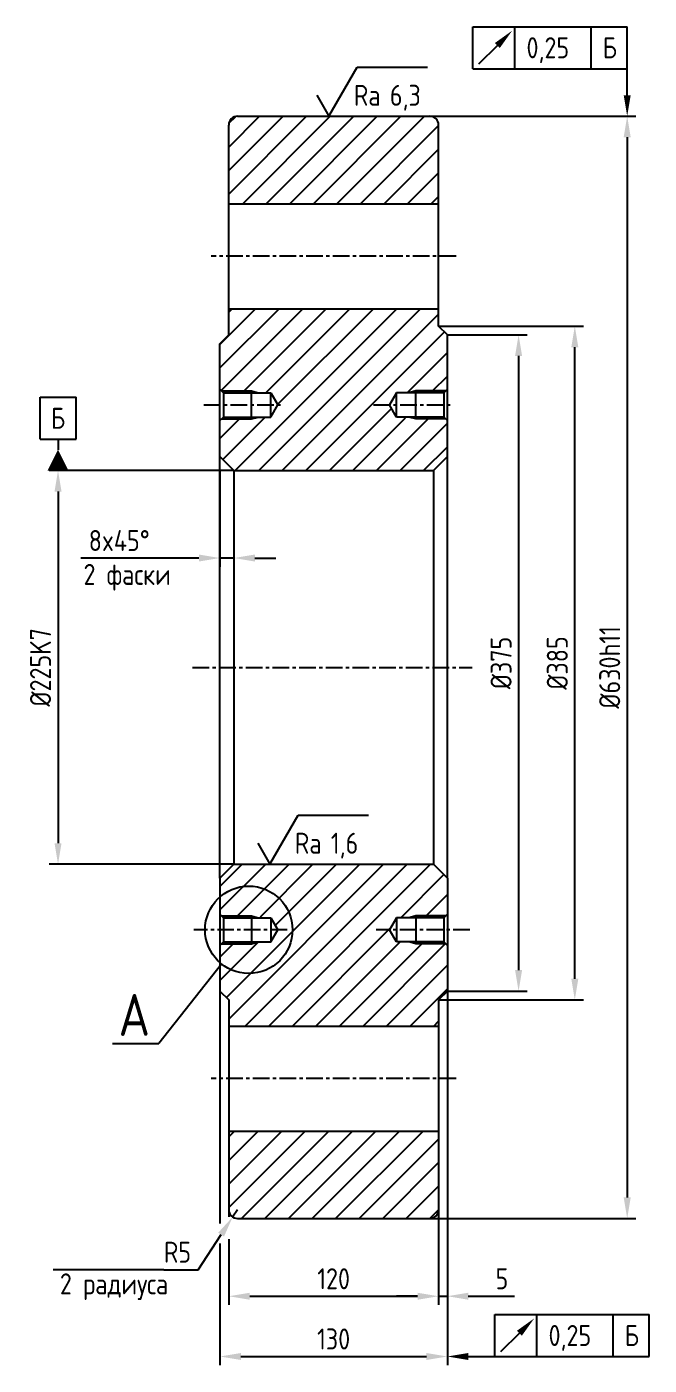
# Model space of a CAD drawing. Header units: millimetres. Extents: x -237 to 4426, y -4 to 946.
# Drawn here: x 1840 to 2196, y -4 to 761 of the extents above; entities that cross this region are included whole.
import ezdxf
from ezdxf.enums import TextEntityAlignment as Align

# ---------------------------------------------------------------- set-up
doc = ezdxf.new("R2010")
doc.units = ezdxf.units.MM
doc.header["$LTSCALE"] = 0.3
doc.linetypes.add('CENTER', pattern=[50.8, 31.75, -6.35, 6.35, -6.35])
for name, color, linetype in [('Bord', 1, 'Continuous'), ('Cen', 5, 'CENTER'), ('Cont', 6, 'Continuous'), ('Dim', 7, 'Continuous'), ('Hatch', 2, 'Continuous'), ('Text', 3, 'Continuous'), ('Textb', 6, 'Continuous')]:
    doc.layers.add(name, color=color, linetype=linetype)
doc.styles.add('Style1', font='romans.shx', dxfattribs={"width": 0.8})
doc.dimstyles.new('Lin', dxfattribs={"dimtxt": 3, "dimasz": 3, "dimexe": 1.25, "dimexo": 0, "dimgap": 1, "dimtad": 1, "dimtoh": 1, "dimdec": 5, "dimlfac": -1, "dimtxsty": 'Style1', "dimcen": 2.5, "dimclrt": 3, "dimaunit": 1, "dimadec": 0, "dimazin": 0, "dimtfac": 1, "dimtdec": 5, "dimtmove": 0, "dimatfit": 3, "dimldrblk": 'NONE', "dimfxl": 1, "dimarcsym": 0})
doc.dimstyles.new('Rad', dxfattribs={"dimtxt": 3, "dimasz": 3, "dimexe": 1.25, "dimexo": 0, "dimgap": 1, "dimtad": 1, "dimtoh": 1, "dimtxsty": 'Style1', "dimcen": 2.5, "dimclrt": 3, "dimadec": 0, "dimazin": 0, "dimtfac": 1, "dimtmove": 0, "dimatfit": 3, "dimfxl": 1, "dimarcsym": 0})

# ---------------------------------------------------------------- blocks, each defined once
blk = doc.blocks.new('*D10')
at = {"layer": 'Defpoints', "color": 0, "transparency": 16777216}
for p in [(1950.15, 507.08), (1958.15, 507.08), (1950.15, 457.08)]:
    blk.add_point(p, dxfattribs=at)
at = {"layer": 'Dim', "color": 0, "lineweight": -2, "transparency": 16777216}
for p, q in [((1950.15, 507.08), (1950.15, 452.08)), ((1958.15, 507.08), (1958.15, 452.08)), ((1938.15, 457.08), (1870.53, 457.08)), ((1958.15, 457.08), (1950.15, 457.08)), ((1970.15, 457.08), (1982.15, 457.08))]:
    blk.add_line(p, q, dxfattribs=at)
at = {"layer": 'Dim', "color": 0, "transparency": 16777216}
for points in [[(1938.15, 459.08), (1938.15, 455.08), (1950.15, 457.08)], [(1970.15, 459.08), (1970.15, 455.08), (1958.15, 457.08)]]:
    blk.add_solid(points, dxfattribs=at)
at = {"layer": 'Dim', "color": 3, "transparency": 16777216, "insert": (1892.58, 467.08), "char_height": 12, "attachment_point": 5, "style": 'Style1'}
blk.add_mtext('8x45°', dxfattribs=at)
blk = doc.blocks.new('_None')
blk = doc.blocks.new('sherISO_03')
at = {"layer": 'Text'}
blk.add_line((4.04, 7), (14.12, 7), dxfattribs=at)
blk.add_lwpolyline([(-1.73, 3), (0, 0), (4.04, 7)], dxfattribs=at)
at = {"layer": 'Text', "style": 'Style1', "width": 0.8}
blk.add_text('Ra', height=3, dxfattribs=at).set_placement((3.58, 1.5))
blk.add_attdef('6,3', (8.73, 1.5), '', height=3, dxfattribs=at)
blk = doc.blocks.new('forma01')
at = {"layer": 'Bord'}
for p, q in [((-2.57, 4.21), (-2.57, 10.21)), ((-2.57, 10.21), (2.57, 10.21)), ((2.57, 4.21), (2.57, 10.21)), ((-2.57, 4.21), (2.57, 4.21)), ((0, 4.21), (0, 2.71))]:
    blk.add_line(p, q, dxfattribs=at)
blk.add_lwpolyline([(0, 2.71, 0, 3, 0), (0, -0.29, 3, 3, 0)], format="xyseb", dxfattribs=at)
at = {"layer": 'Text', "style": 'Style1', "width": 0.8}
blk.add_attdef('А', text='', height=3, dxfattribs=at).set_placement((0, 7.21), align=Align.MIDDLE)
blk = doc.blocks.new('*D11')
at = {"layer": 'Defpoints', "color": 0, "transparency": 16777216}
for p in [(1958.15, 507.08), (1857.59, 282.08), (1958.15, 282.08)]:
    blk.add_point(p, dxfattribs=at)
at = {"layer": 'Dim', "color": 0, "lineweight": -2, "transparency": 16777216}
for p, q in [((1958.15, 507.08), (1852.59, 507.08)), ((1857.59, 495.08), (1857.59, 294.08)), ((1958.15, 282.08), (1852.59, 282.08))]:
    blk.add_line(p, q, dxfattribs=at)
at = {"layer": 'Dim', "color": 0, "transparency": 16777216}
for points in [[(1855.59, 495.08), (1859.59, 495.08), (1857.59, 507.08)], [(1855.59, 294.08), (1859.59, 294.08), (1857.59, 282.08)]]:
    blk.add_solid(points, dxfattribs=at)
at = {"layer": 'Dim', "color": 3, "transparency": 16777216, "insert": (1847.59, 394.58), "char_height": 12, "attachment_point": 5, "rotation": 90, "style": 'Style1'}
blk.add_mtext('%%c225K7', dxfattribs=at)
blk = doc.blocks.new('*D45')
at = {"layer": 'Defpoints', "color": 0, "transparency": 16777216}
for p in [(2070.15, 709.58), (2070.15, 79.58), (2182.98, 79.58)]:
    blk.add_point(p, dxfattribs=at)
at = {"layer": 'Dim', "color": 0, "lineweight": -2, "transparency": 16777216}
for p, q in [((2070.15, 709.58), (2187.98, 709.58)), ((2182.98, 697.58), (2182.98, 91.58)), ((2070.15, 79.58), (2187.98, 79.58))]:
    blk.add_line(p, q, dxfattribs=at)
at = {"layer": 'Dim', "color": 0, "transparency": 16777216}
for points in [[(2180.98, 697.58), (2184.98, 697.58), (2182.98, 709.58)], [(2180.98, 91.58), (2184.98, 91.58), (2182.98, 79.58)]]:
    blk.add_solid(points, dxfattribs=at)
at = {"layer": 'Dim', "color": 3, "transparency": 16777216, "insert": (2172.98, 394.58), "char_height": 12, "attachment_point": 5, "rotation": 90, "style": 'Style1'}
blk.add_mtext('%%c630h11', dxfattribs=at)
blk = doc.blocks.new('forma19')
at = {"layer": 'Text'}
blk.add_line((2.68, 2.68), (0, 0), dxfattribs=at)
blk.add_lwpolyline([(4.8, 4.8, 0, 1, 0), (2.68, 2.68, 1, 1, 0)], format="xyseb", dxfattribs=at)
blk = doc.blocks.new('*D46')
at = {"layer": 'Defpoints', "color": 0, "transparency": 16777216}
for p in [(2075.15, 129.58), (1955.15, 67.82), (2075.15, 35.13)]:
    blk.add_point(p, dxfattribs=at)
at = {"layer": 'Dim', "color": 0, "lineweight": -2, "transparency": 16777216}
for p, q in [((2075.15, 129.58), (2075.15, 30.13)), ((1955.15, 67.82), (1955.15, 30.13)), ((1967.15, 35.13), (2063.15, 35.13))]:
    blk.add_line(p, q, dxfattribs=at)
at = {"layer": 'Dim', "color": 0, "transparency": 16777216}
for points in [[(1967.15, 37.13), (1967.15, 33.13), (1955.15, 35.13)], [(2063.15, 37.13), (2063.15, 33.13), (2075.15, 35.13)]]:
    blk.add_solid(points, dxfattribs=at)
at = {"layer": 'Dim', "color": 3, "transparency": 16777216, "insert": (2015.15, 45.13), "char_height": 12, "attachment_point": 5, "style": 'Style1'}
blk.add_mtext('120', dxfattribs=at)
blk = doc.blocks.new('*D47')
at = {"layer": 'Defpoints', "color": 0, "transparency": 16777216}
for p in [(1960.15, 84.58), (1957.41, 80.4)]:
    blk.add_point(p, dxfattribs=at)
at = {"layer": 'Dim', "color": 0, "lineweight": -2, "transparency": 16777216}
for p, q in [((1960.15, 84.58), (1957.41, 80.4)), ((1937.64, 50.31), (1950.82, 70.37)), ((1918.1, 50.31), (1937.64, 50.31))]:
    blk.add_line(p, q, dxfattribs=at)
at = {"layer": 'Dim', "color": 0, "transparency": 16777216}
blk.add_solid([(1949.15, 71.46), (1952.49, 69.27), (1957.41, 80.4)], dxfattribs=at)
at = {"layer": 'Dim', "color": 3, "transparency": 16777216, "insert": (1925.87, 60.31), "char_height": 12, "attachment_point": 5, "style": 'Style1'}
blk.add_mtext('R5', dxfattribs=at)
blk = doc.blocks.new('*D48')
at = {"layer": 'Defpoints', "color": 0, "transparency": 16777216}
for p in [(2080.15, 584.58), (2080.15, 209.58), (2120.88, 209.58)]:
    blk.add_point(p, dxfattribs=at)
at = {"layer": 'Dim', "color": 0, "lineweight": -2, "transparency": 16777216}
for p, q in [((2080.15, 584.58), (2125.88, 584.58)), ((2120.88, 572.58), (2120.88, 221.58)), ((2080.15, 209.58), (2125.88, 209.58))]:
    blk.add_line(p, q, dxfattribs=at)
at = {"layer": 'Dim', "color": 0, "transparency": 16777216}
for points in [[(2118.88, 572.58), (2122.88, 572.58), (2120.88, 584.58)], [(2118.88, 221.58), (2122.88, 221.58), (2120.88, 209.58)]]:
    blk.add_solid(points, dxfattribs=at)
at = {"layer": 'Dim', "color": 3, "transparency": 16777216, "insert": (2110.88, 397.08), "char_height": 12, "attachment_point": 5, "rotation": 90, "style": 'Style1'}
blk.add_mtext('%%c375', dxfattribs=at)
blk = doc.blocks.new('*D49')
at = {"layer": 'Defpoints', "color": 0, "transparency": 16777216}
for p in [(2075.15, 589.58), (2153.03, 589.58), (2075.15, 204.58)]:
    blk.add_point(p, dxfattribs=at)
at = {"layer": 'Dim', "color": 0, "lineweight": -2, "transparency": 16777216}
for p, q in [((2075.15, 589.58), (2158.03, 589.58)), ((2153.03, 216.58), (2153.03, 577.58)), ((2075.15, 204.58), (2158.03, 204.58))]:
    blk.add_line(p, q, dxfattribs=at)
at = {"layer": 'Dim', "color": 0, "transparency": 16777216}
for points in [[(2151.03, 577.58), (2155.03, 577.58), (2153.03, 589.58)], [(2151.03, 216.58), (2155.03, 216.58), (2153.03, 204.58)]]:
    blk.add_solid(points, dxfattribs=at)
at = {"layer": 'Dim', "color": 3, "transparency": 16777216, "insert": (2143.03, 397.08), "char_height": 12, "attachment_point": 5, "rotation": 90, "style": 'Style1'}
blk.add_mtext('%%c385', dxfattribs=at)
blk = doc.blocks.new('*D50')
at = {"layer": 'Defpoints', "color": 0, "transparency": 16777216}
for p in [(2080.15, 210.81), (1950.15, 65.33), (2080.15, 0.7)]:
    blk.add_point(p, dxfattribs=at)
at = {"layer": 'Dim', "color": 0, "lineweight": -2, "transparency": 16777216}
for p, q in [((2080.15, 210.81), (2080.15, -4.3)), ((1950.15, 65.33), (1950.15, -4.3)), ((1962.15, 0.7), (2068.15, 0.7))]:
    blk.add_line(p, q, dxfattribs=at)
at = {"layer": 'Dim', "color": 0, "transparency": 16777216}
for points in [[(1962.15, 2.7), (1962.15, -1.3), (1950.15, 0.7)], [(2068.15, 2.7), (2068.15, -1.3), (2080.15, 0.7)]]:
    blk.add_solid(points, dxfattribs=at)
at = {"layer": 'Dim', "color": 3, "transparency": 16777216, "insert": (2015.15, 10.7), "char_height": 12, "attachment_point": 5, "style": 'Style1'}
blk.add_mtext('130', dxfattribs=at)
blk = doc.blocks.new('*D51')
at = {"layer": 'Defpoints', "color": 0, "transparency": 16777216}
for p in [(2075.15, 79.58), (2080.15, 79.58), (2080.15, 35.13)]:
    blk.add_point(p, dxfattribs=at)
at = {"layer": 'Dim', "color": 0, "lineweight": -2, "transparency": 16777216}
for p, q in [((2075.15, 79.58), (2075.15, 30.13)), ((2080.15, 79.58), (2080.15, 30.13)), ((2063.15, 35.13), (2051.15, 35.13)), ((2075.15, 35.13), (2080.15, 35.13)), ((2092.15, 35.13), (2118.55, 35.13))]:
    blk.add_line(p, q, dxfattribs=at)
at = {"layer": 'Dim', "color": 0, "transparency": 16777216}
for points in [[(2063.15, 37.13), (2063.15, 33.13), (2075.15, 35.13)], [(2092.15, 37.13), (2092.15, 33.13), (2080.15, 35.13)]]:
    blk.add_solid(points, dxfattribs=at)
at = {"layer": 'Dim', "color": 3, "transparency": 16777216, "insert": (2111.35, 45.13), "char_height": 12, "attachment_point": 5, "style": 'Style1'}
blk.add_mtext('5', dxfattribs=at)

msp = doc.modelspace()

# ---------------------------------------------------------------- hatches: boundary and pattern name
at = {"layer": 'Hatch'}
h = msp.add_hatch(dxfattribs=at)
h.set_pattern_fill('ANSI31', color=256, scale=3)
h.set_pattern_definition([(45, (5280.155, 3060.5755), (-6.735192, 6.735192), [])])
h.paths.add_polyline_path([(2015.154815, 709.57548), (1960.154815, 709.57548, 0.4142135624), (1955.154815, 704.57548), (1955.154815, 659.57548), (2015.154815, 659.57548)])
h.paths.add_polyline_path([(2075.154815, 704.57548, 0.4142135624), (2070.154815, 709.57548), (2015.154815, 709.57548), (2015.154815, 659.57548), (2075.154815, 659.57548)])
edge = h.paths.add_edge_path()
edge.add_line((2075.154815, 599.57548), (2015.154815, 599.57548))
edge.add_line((2015.154815, 599.57548), (2015.154815, 507.07548))
edge.add_line((2015.154815, 507.07548), (2072.154815, 507.07548))
edge.add_line((2072.154815, 507.07548), (2076.650038, 511.570703))
edge.add_ellipse((2078.454808, 509.775483), major_axis=(2.012461, 2.012461), ratio=0.8944272477, start_angle=89.848011219, end_angle=90.151988781, ccw=False)
edge.add_ellipse((2078.454808, 509.775483), major_axis=(2.012461, 2.012461), ratio=0.8944272477, start_angle=44.999694539, end_angle=89.848011219, ccw=False)
edge.add_line((2077.156648, 512.077313), (2080.154815, 515.07548))
edge.add_line((2080.154815, 515.07548), (2080.154815, 535.63798))
edge.add_line((2080.154815, 535.63798), (2079.217315, 536.57548))
edge.add_line((2079.217315, 536.57548), (2067.154815, 536.57548))
edge.add_line((2067.154815, 536.57548), (2062.154815, 536.57548))
edge.add_line((2062.154815, 536.57548), (2051.154815, 537.63798))
edge.add_line((2051.154815, 537.63798), (2047.149447, 544.57548))
edge.add_line((2047.149447, 544.57548), (2051.154815, 551.51298))
edge.add_line((2051.154815, 551.51298), (2058.154815, 551.51298))
edge.add_line((2058.154815, 551.51298), (2062.154815, 552.57548))
edge.add_line((2062.154815, 552.57548), (2067.154815, 552.57548))
edge.add_line((2067.154815, 552.57548), (2079.217315, 552.57548))
edge.add_line((2079.217315, 552.57548), (2080.154815, 553.51298))
edge.add_line((2080.154815, 553.51298), (2080.154815, 584.57548))
edge.add_line((2080.154815, 584.57548), (2075.154815, 589.57548))
edge.add_line((2075.154815, 589.57548), (2075.154815, 599.57548))
h.paths.add_polyline_path([(2015.154815, 599.57548), (1955.154815, 599.57548), (1955.154815, 584.57548), (1950.154815, 579.57548), (1950.154815, 553.51298), (1951.092315, 552.57548), (1963.154815, 552.57548), (1968.154815, 552.57548), (1979.154815, 551.51298), (1983.160182, 544.57548), (1979.154815, 537.63798), (1972.154815, 537.63798), (1968.154815, 536.57548), (1963.154815, 536.57548), (1951.092315, 536.57548), (1950.154815, 535.63798), (1950.154815, 515.07548), (1958.154815, 507.07548), (2015.154815, 507.07548)])
h.paths.add_polyline_path([(2015.154815, 282.07548), (1958.154815, 282.07548), (1950.154815, 274.07548), (1950.154815, 253.51298), (1951.092315, 252.57548), (1963.154815, 252.57548), (1968.154815, 252.57548), (1979.154815, 251.51298), (1983.160182, 244.57548), (1979.154815, 237.63798), (1972.154815, 237.63798), (1968.154815, 236.57548), (1963.154815, 236.57548), (1951.092315, 236.57548), (1950.154815, 235.63798), (1950.154815, 209.57548), (1955.154815, 204.57548), (1955.154815, 189.57548), (2015.154815, 189.57548)])
edge = h.paths.add_edge_path()
edge.add_line((2080.154815, 274.07548), (2076.659588, 277.570707))
edge.add_ellipse((2078.454808, 279.375477), major_axis=(2.012461, -2.012461), ratio=0.8944272477, start_angle=269.848011219, end_angle=270.151988781, ccw=False)
edge.add_ellipse((2078.454808, 279.375477), major_axis=(2.012461, -2.012461), ratio=0.8944272477, start_angle=225, end_angle=269.848011219)
edge.add_line((2076.152982, 278.077313), (2072.154815, 282.07548))
edge.add_line((2072.154815, 282.07548), (2015.154815, 282.07548))
edge.add_line((2015.154815, 282.07548), (2015.154815, 189.57548))
edge.add_line((2015.154815, 189.57548), (2075.154815, 189.57548))
edge.add_line((2075.154815, 189.57548), (2075.154815, 204.57548))
edge.add_line((2075.154815, 204.57548), (2080.154815, 209.57548))
edge.add_line((2080.154815, 209.57548), (2080.154815, 235.63798))
edge.add_line((2080.154815, 235.63798), (2079.217315, 236.57548))
edge.add_line((2079.217315, 236.57548), (2067.154815, 236.57548))
edge.add_line((2067.154815, 236.57548), (2062.154815, 236.57548))
edge.add_line((2062.154815, 236.57548), (2051.154815, 237.63798))
edge.add_line((2051.154815, 237.63798), (2047.149447, 244.57548))
edge.add_line((2047.149447, 244.57548), (2051.154815, 251.51298))
edge.add_line((2051.154815, 251.51298), (2058.154815, 251.51298))
edge.add_line((2058.154815, 251.51298), (2062.154815, 252.57548))
edge.add_line((2062.154815, 252.57548), (2067.154815, 252.57548))
edge.add_line((2067.154815, 252.57548), (2079.217315, 252.57548))
edge.add_line((2079.217315, 252.57548), (2080.154815, 253.51298))
edge.add_line((2080.154815, 253.51298), (2080.154815, 274.07548))
h.paths.add_polyline_path([(2075.154815, 129.57548), (2015.154815, 129.57548), (2015.154815, 79.57548), (2070.154815, 79.57548, 0.4142135624), (2075.154815, 84.57548)])
h.paths.add_polyline_path([(2015.154815, 129.57548), (1955.154815, 129.57548), (1955.154815, 84.57548, 0.4142135624), (1960.154815, 79.57548), (2015.154815, 79.57548)])

# ---------------------------------------------------------------- linework, layer by layer
at = {"layer": 'Bord'}
for p, q in [((2094.710498, 760.72838), (2182.978641, 760.72838)), ((2094.710498, 736.72838), (2094.710498, 760.72838)), ((2118.710498, 736.72838), (2118.710498, 760.72838)), ((2162.407201, 736.72838), (2162.407201, 760.72838)), ((2182.978641, 736.72838), (2182.978641, 760.72838)), ((2094.710498, 736.72838), (2182.978641, 736.72838)), ((2182.978641, 721.57548), (2182.978641, 736.72838)), ((1951.092315, 552.57548), (1968.154815, 552.57548)), ((1968.154815, 552.57548), (1972.154815, 551.51298)), ((2062.154815, 552.57548), (2058.154815, 551.51298)), ((2079.217315, 552.57548), (2062.154815, 552.57548)), ((1951.092315, 536.57548), (1968.154815, 536.57548)), ((1968.154815, 536.57548), (1972.154815, 537.63798)), ((2062.154815, 536.57548), (2058.154815, 537.63798)), ((2079.217315, 536.57548), (2062.154815, 536.57548)), ((1951.092315, 252.57548), (1968.154815, 252.57548)), ((1968.154815, 252.57548), (1972.154815, 251.51298)), ((2062.154815, 252.57548), (2058.154815, 251.51298)), ((2079.217315, 252.57548), (2062.154815, 252.57548)), ((1968.154815, 236.57548), (1972.154815, 237.63798)), ((2062.154815, 236.57548), (2058.154815, 237.63798)), ((1951.092315, 236.57548), (1968.154815, 236.57548)), ((2079.217315, 236.57548), (2062.154815, 236.57548)), ((2107.307715, 24.701548), (2195.575859, 24.701548)), ((2107.307715, 0.701548), (2107.307715, 24.701548)), ((2131.307715, 0.701548), (2131.307715, 24.701548)), ((2175.004419, 0.701548), (2175.004419, 24.701548)), ((2195.575859, 0.701548), (2195.575859, 24.701548)), ((2092.154815, 0.701548), (2107.307715, 0.701548)), ((2107.307715, 0.701548), (2195.575859, 0.701548))]:
    msp.add_line(p, q, dxfattribs=at)
for points in [[(2182.978641, 709.57548, 0, 4, 0), (2182.978641, 721.57548, 4, 4, 0)], [(2080.154815, 0.701548, 0, 4, 0), (2092.154815, 0.701548, 4, 4, 0)]]:
    msp.add_lwpolyline(points, format="xyseb", dxfattribs=at)
at = {"layer": 'Cen'}
for p, q in [((2085.154815, 629.57548), (1945.154815, 629.57548)), ((1940.995752, 544.57548), (1986.148635, 544.57548)), ((2037.990384, 544.57548), (2083.143268, 544.57548)), ((1934.481025, 394.57548), (2094.255522, 394.57548)), ((1988.666122, 244.57548), (1935.208308, 244.57548)), ((2092.959301, 244.57548), (2039.501487, 244.57548)), ((2085.154815, 159.57548), (1945.154815, 159.57548))]:
    msp.add_line(p, q, dxfattribs=at)
at = {"layer": 'Cont'}
for p, q in [((1955.154815, 584.57548), (1955.154815, 704.57548)), ((1960.154815, 709.57548), (2070.154815, 709.57548)), ((2075.154815, 589.57548), (2075.154815, 704.57548)), ((1955.154815, 659.57548), (2075.154815, 659.57548)), ((1955.154815, 599.57548), (2075.154815, 599.57548)), ((2080.154815, 584.57548), (2075.154815, 589.57548)), ((1950.154815, 579.57548), (1955.154815, 584.57548)), ((2080.154815, 535.63798), (2080.154815, 584.57548)), ((1950.154815, 544.57548), (1950.154815, 579.57548)), ((1952.154815, 551.51298), (1950.154815, 553.51298)), ((1952.154815, 551.51298), (1979.154815, 551.51298)), ((1952.154815, 551.51298), (1952.154815, 537.63798)), ((1968.154815, 536.57548), (1968.154815, 552.57548)), ((1979.154815, 551.51298), (1983.160182, 544.57548)), ((1979.154815, 537.63798), (1979.154815, 551.51298)), ((2051.154815, 551.51298), (2047.149447, 544.57548)), ((2078.154815, 551.51298), (2051.154815, 551.51298)), ((2051.154815, 537.63798), (2051.154815, 551.51298)), ((2062.154815, 536.57548), (2062.154815, 552.57548)), ((2078.154815, 551.51298), (2080.154815, 553.51298)), ((2078.154815, 551.51298), (2078.154815, 537.63798)), ((1950.154815, 274.07548), (1950.154815, 544.57548)), ((1979.154815, 537.63798), (1983.160182, 544.57548)), ((2051.154815, 537.63798), (2047.149447, 544.57548)), ((2080.154815, 274.07548), (2080.154815, 544.57548)), ((1952.154815, 537.63798), (1950.154815, 535.63798)), ((1952.154815, 537.63798), (1979.154815, 537.63798)), ((2078.154815, 537.63798), (2051.154815, 537.63798)), ((2078.154815, 537.63798), (2080.154815, 535.63798)), ((1958.154815, 507.07548), (1950.154815, 515.07548)), ((2072.154815, 507.07548), (2080.154815, 515.07548)), ((1958.154815, 507.07548), (2072.154815, 507.07548)), ((1958.154815, 507.07548), (1958.154815, 282.07548)), ((2072.154815, 507.07548), (2072.154815, 282.07548)), ((2080.154815, 507.839412), (2080.154815, 507.879749)), ((1958.154815, 282.07548), (1950.154815, 274.07548)), ((1958.154815, 282.07548), (2072.154815, 282.07548)), ((2072.154815, 282.07548), (2080.154815, 274.07548)), ((1950.154815, 274.07548), (1950.154815, 209.57548)), ((2080.154815, 274.07548), (2080.154815, 252.57548)), ((1952.154815, 251.51298), (1950.154815, 253.51298)), ((1968.154815, 252.57548), (1968.154815, 236.57548)), ((2062.154815, 252.57548), (2062.154815, 236.57548)), ((2078.154815, 251.51298), (2080.154815, 253.51298)), ((2080.154815, 252.57548), (2080.154815, 209.57548)), ((1952.154815, 251.51298), (1979.154815, 251.51298)), ((1952.154815, 251.51298), (1952.154815, 237.63798)), ((1979.154815, 251.51298), (1983.160182, 244.57548)), ((1979.154815, 251.51298), (1979.154815, 237.63798)), ((2051.154815, 251.51298), (2047.149447, 244.57548)), ((2078.154815, 251.51298), (2051.154815, 251.51298)), ((2051.154815, 251.51298), (2051.154815, 237.63798)), ((2078.154815, 251.51298), (2078.154815, 237.63798)), ((1952.154815, 237.63798), (1950.154815, 235.63798)), ((1952.154815, 237.63798), (1979.154815, 237.63798)), ((1979.154815, 237.63798), (1983.160182, 244.57548)), ((2051.154815, 237.63798), (2047.149447, 244.57548)), ((2078.154815, 237.63798), (2051.154815, 237.63798)), ((2078.154815, 237.63798), (2080.154815, 235.63798)), ((1950.154815, 209.57548), (1955.154815, 204.57548)), ((2080.154815, 209.57548), (2075.154815, 204.57548)), ((1955.154815, 204.57548), (1955.154815, 84.57548)), ((2075.154815, 204.57548), (2075.154815, 84.57548)), ((1955.154815, 189.57548), (2075.154815, 189.57548)), ((1955.154815, 129.57548), (2075.154815, 129.57548)), ((1960.154815, 79.57548), (2070.154815, 79.57548))]:
    msp.add_line(p, q, dxfattribs=at)
for centre, start, end in [((1960.154815, 704.57548), 90, 180), ((2070.154815, 704.57548), 0, 90), ((1960.154815, 84.57548), 180, 270), ((2070.154815, 84.57548), 270, 0)]:
    msp.add_arc(centre, 5, start, end, dxfattribs=at)
at = {"layer": 'Dim'}
for p, q in [((1951.127003, 224.979995), (1915.154815, 179.57548)), ((1950.154815, 209.57548), (1950.154815, 76.630638)), ((1888.681365, 179.57548), (1915.154815, 179.57548)), ((1955.154815, 85.805469), (1955.154815, 80.494497)), ((1918.101966, 50.307415), (1854.882012, 50.307415))]:
    msp.add_line(p, q, dxfattribs=at)
msp.add_circle((1966.651725, 244.57548), 25, dxfattribs=at)

# ---------------------------------------------------------------- block references
at = {"layer": 'Cont', "xscale": 4, "yscale": 4, "zscale": 4}
for p in [(2098.02078, 739.301559), (2110.617997, 3.274726)]:
    msp.add_blockref('forma19', p, dxfattribs=at)
at = {"layer": 'Dim', "xscale": 4, "yscale": 4, "zscale": 4}
msp.add_blockref('forma01', (1857.587393, 508.124992), dxfattribs=at).add_auto_attribs({'А': 'Б'})
at = {"layer": 'Text', "xscale": 4, "yscale": 4, "zscale": 4}
for p, values in [((2012.379824, 709.556154), {'6,3': '6,3'}), ((1978.638583, 282.07548), {'6,3': '1,6'})]:
    msp.add_blockref('sherISO_03', p, dxfattribs=at).add_auto_attribs(values)

# ---------------------------------------------------------------- texts
at = {"layer": 'Text', "style": 'Style1', "width": 0.8}
for s, p in [('0,25', (2125.423253, 742.72838)), ('Б', (2168.963201, 742.72838)), ('2 фаски', (1872.169254, 441.69852)), ('2 радиуса', (1858.65038, 36.208285)), ('0,25', (2138.02047, 6.701548)), ('Б', (2181.560419, 6.701548))]:
    msp.add_text(s, height=12, dxfattribs=at).set_placement(p)
at = {"layer": 'Textb', "style": 'Style1', "width": 0.8}
msp.add_text('А', height=24, dxfattribs=at).set_placement((1892.200813, 183.976898))

# ---------------------------------------------------------------- dimensions: what is measured, and where the dimension line sits
at = {"layer": 'Dim'}
for base, p1, p2, text, picture, middle in [((2182.978641, 79.57548), (2070.154815, 709.57548), (2070.154815, 79.57548), '<>h11', '*D45', (2172.978641, 394.57548)), ((1857.587393, 282.07548), (1958.154815, 507.07548), (1958.154815, 282.07548), '<>K7', '*D11', (1847.587393, 394.57548))]:
    dim = msp.add_linear_dim(base=base, p1=p1, p2=p2, angle=90, text=text, dimstyle='Lin', override={"dimscale": 4, "dimpost": '%%c<>'}, dxfattribs=at)
    dim.commit()
    dim.dimension.update_dxf_attribs({"geometry": picture, "text_midpoint": middle})
for base, p1, p2, picture, middle in [((2153.030106, 589.57548), (2075.154815, 204.57548), (2075.154815, 589.57548), '*D49', (2143.030106, 397.07548)), ((2120.883326, 209.57548), (2080.154815, 584.57548), (2080.154815, 209.57548), '*D48', (2110.883326, 397.07548))]:
    dim = msp.add_linear_dim(base=base, p1=p1, p2=p2, angle=90, dimstyle='Lin', override={"dimscale": 4, "dimpost": '%%c<>'}, dxfattribs=at)
    dim.commit()
    dim.dimension.update_dxf_attribs({"geometry": picture, "text_midpoint": middle})
dim = msp.add_linear_dim(base=(1950.154815, 457.07548), p1=(1958.154815, 507.07548), p2=(1950.154815, 507.07548), text='<>x45°', dimstyle='Lin', override={"dimscale": 4, "dimpost": '<>'}, dxfattribs=at)
dim.commit()
dim.dimension.update_dxf_attribs({"geometry": '*D10', "text_midpoint": (1892.583386, 457.07548), "dimtype": 160})
for base, p1, p2, picture, middle in [((2080.154815, 0.701548), (1950.154815, 65.32904), (2080.154815, 210.805469), '*D50', (2015.154815, 10.701548)), ((2075.154815, 35.128457), (1955.154815, 67.822359), (2075.154815, 129.57548), '*D46', (2015.154815, 45.128457)), ((2080.154815, 35.128457), (2075.154815, 79.57548), (2080.154815, 79.57548), '*D51', (2111.354815, 45.128457))]:
    dim = msp.add_linear_dim(base=base, p1=p1, p2=p2, dimstyle='Lin', override={"dimscale": 4, "dimpost": '<>'}, dxfattribs=at)
    dim.commit()
    dim.dimension.update_dxf_attribs({"geometry": picture, "text_midpoint": middle})
dim = msp.add_radius_dim(center=(1960.154815, 84.57548), mpoint=(1957.409694, 80.396448), dimstyle='Rad', override={"dimscale": 4}, dxfattribs=at)
dim.commit()
dim.dimension.update_dxf_attribs({"geometry": '*D47', "text_midpoint": (1925.873395, 60.307415)})

doc.saveas('drawing.dxf')
